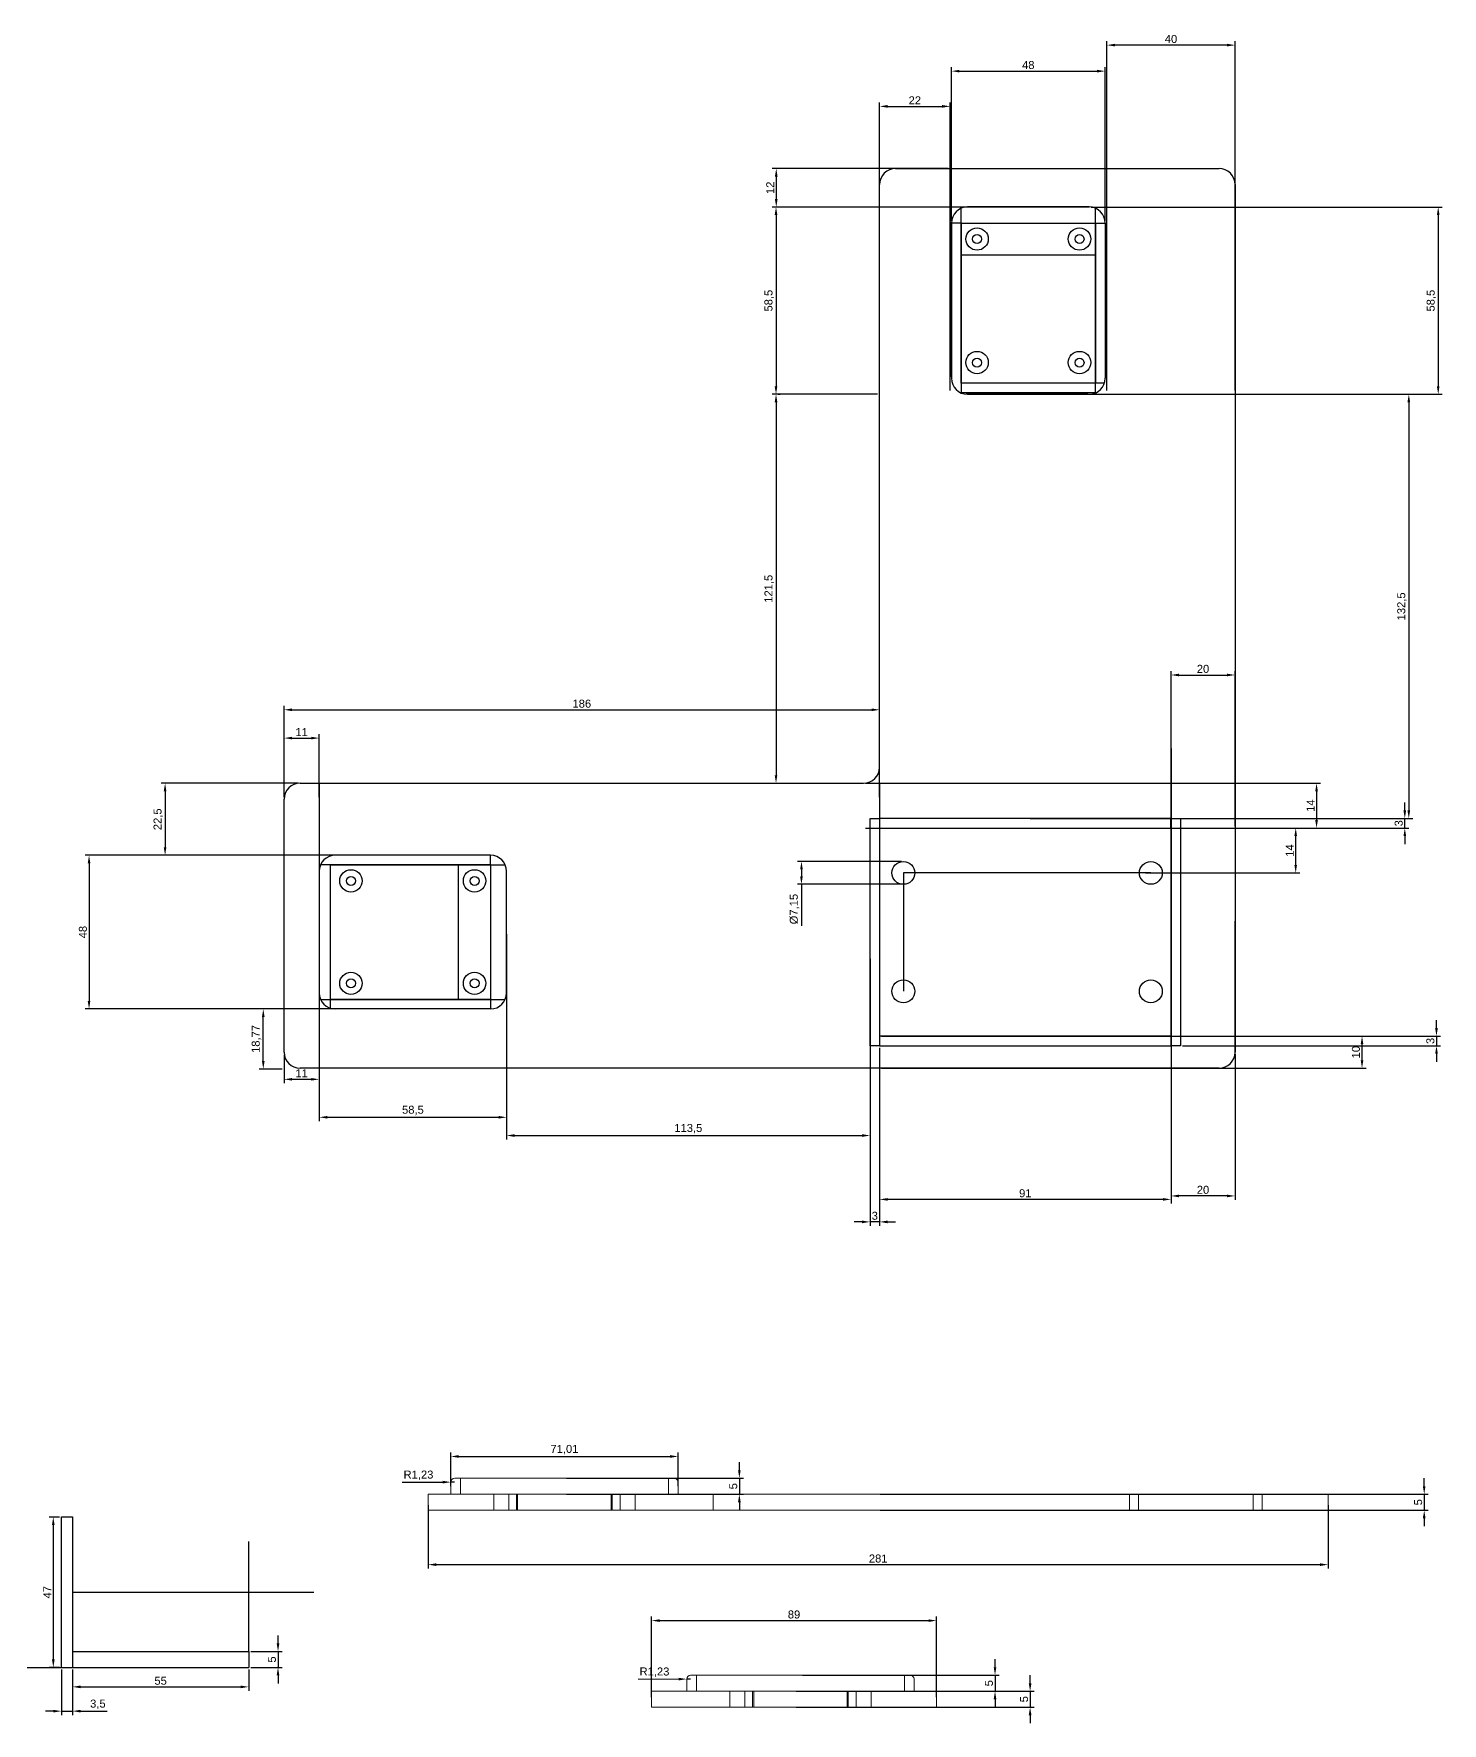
# Model space of a CAD drawing. Header units: millimetres. Extents: x 11 to 1093, y 14 to 561.
# Drawn here: x 235 to 675, y 14 to 542 of the extents above; entities that cross this region are included whole.
import ezdxf

# ---------------------------------------------------------------- set-up
doc = ezdxf.new("R2010")
doc.units = ezdxf.units.MM
doc.linetypes.add('HIDDEN', pattern=[9.525, 6.35, -3.175])
doc.styles.get("Standard").update_dxf_attribs({"font": 'arial.ttf'})
doc.dimstyles.new('ISO-25', dxfattribs={"dimtxt": 2.5, "dimasz": 2.5, "dimexe": 1.25, "dimexo": 0.625, "dimtad": 1, "dimtxsty": 'Standard', "dimcen": 2.5, "dimadec": 0, "dimazin": 0, "dimtfac": 1, "dimtmove": 0, "dimatfit": 3, "dimfxl": 1, "dimarcsym": 0})

# ---------------------------------------------------------------- blocks, each defined once
blk = doc.blocks.new('*D14')
at = {"color": 0, "lineweight": -2, "transparency": 16777216}
for p, q in [((243.38, 31.15), (243.38, 16.88)), ((246.88, 31.15), (246.88, 16.88)), ((240.88, 18.13), (238.38, 18.13)), ((243.38, 18.13), (246.88, 18.13)), ((249.38, 18.13), (257.7, 18.13))]:
    blk.add_line(p, q, dxfattribs=at)
at = {"color": 0, "transparency": 16777216}
for points in [[(240.88, 18.54), (240.88, 17.71), (243.38, 18.13)], [(249.38, 18.54), (249.38, 17.71), (246.88, 18.13)]]:
    blk.add_solid(points, dxfattribs=at)
at = {"layer": 'Defpoints', "color": 0, "transparency": 16777216}
for p in [(243.38, 31.77), (246.88, 31.77), (246.88, 18.13)]:
    blk.add_point(p, dxfattribs=at)
at = {"color": 0, "transparency": 16777216, "insert": (254.79, 20.25), "char_height": 2.5, "attachment_point": 5}
blk.add_mtext('3,5', dxfattribs=at)
blk = doc.blocks.new('*D15')
at = {"color": 0, "lineweight": -2, "transparency": 16777216}
for p, q in [((246.88, 31.15), (246.88, 24.46)), ((301.88, 31.15), (301.88, 24.46)), ((249.38, 25.71), (299.38, 25.71))]:
    blk.add_line(p, q, dxfattribs=at)
at = {"color": 0, "transparency": 16777216}
for points in [[(249.38, 26.13), (249.38, 25.29), (246.88, 25.71)], [(299.38, 26.13), (299.38, 25.29), (301.88, 25.71)]]:
    blk.add_solid(points, dxfattribs=at)
at = {"layer": 'Defpoints', "color": 0, "transparency": 16777216}
for p in [(246.88, 31.77), (301.88, 31.77), (301.88, 25.71)]:
    blk.add_point(p, dxfattribs=at)
at = {"color": 0, "transparency": 16777216, "insert": (274.38, 27.61), "char_height": 2.5, "attachment_point": 5}
blk.add_mtext('55', dxfattribs=at)
blk = doc.blocks.new('*D16')
at = {"color": 0, "lineweight": -2, "transparency": 16777216}
for p, q in [((311.04, 39.27), (311.04, 41.77)), ((302.51, 36.77), (312.29, 36.77)), ((302.51, 31.77), (312.29, 31.77)), ((311.04, 36.77), (311.04, 31.77)), ((311.04, 29.27), (311.04, 26.77))]:
    blk.add_line(p, q, dxfattribs=at)
at = {"color": 0, "transparency": 16777216}
for points in [[(310.62, 39.27), (311.46, 39.27), (311.04, 36.77)], [(310.62, 29.27), (311.46, 29.27), (311.04, 31.77)]]:
    blk.add_solid(points, dxfattribs=at)
at = {"layer": 'Defpoints', "color": 0, "transparency": 16777216}
for p in [(301.88, 36.77), (301.88, 31.77), (311.04, 31.77)]:
    blk.add_point(p, dxfattribs=at)
at = {"color": 0, "transparency": 16777216, "insert": (309.14, 34.27), "char_height": 2.5, "attachment_point": 5, "rotation": 90}
blk.add_mtext('5', dxfattribs=at)
blk = doc.blocks.new('*D17')
at = {"color": 0, "lineweight": -2, "transparency": 16777216}
for p, q in [((242.76, 78.77), (239.61, 78.77)), ((240.86, 76.27), (240.86, 34.27)), ((242.76, 31.77), (239.61, 31.77))]:
    blk.add_line(p, q, dxfattribs=at)
at = {"color": 0, "transparency": 16777216}
for points in [[(240.44, 76.27), (241.28, 76.27), (240.86, 78.77)], [(240.44, 34.27), (241.28, 34.27), (240.86, 31.77)]]:
    blk.add_solid(points, dxfattribs=at)
at = {"layer": 'Defpoints', "color": 0, "transparency": 16777216}
for p in [(243.38, 78.77), (240.86, 31.77), (243.38, 31.77)]:
    blk.add_point(p, dxfattribs=at)
at = {"color": 0, "transparency": 16777216, "insert": (238.98, 55.27), "char_height": 2.5, "attachment_point": 5, "rotation": 90}
blk.add_mtext('47', dxfattribs=at)
blk = doc.blocks.new('*D18')
at = {"color": 0, "lineweight": -2, "transparency": 16777216}
for p, q in [((312.92, 223.16), (312.92, 214.24)), ((323.92, 223.16), (323.92, 214.24)), ((315.42, 215.49), (321.42, 215.49))]:
    blk.add_line(p, q, dxfattribs=at)
at = {"color": 0, "transparency": 16777216}
for points in [[(315.42, 215.91), (315.42, 215.08), (312.92, 215.49)], [(321.42, 215.91), (321.42, 215.08), (323.92, 215.49)]]:
    blk.add_solid(points, dxfattribs=at)
at = {"layer": 'Defpoints', "color": 0, "transparency": 16777216}
for p in [(312.92, 223.79), (323.92, 223.79), (323.92, 215.49)]:
    blk.add_point(p, dxfattribs=at)
at = {"color": 0, "transparency": 16777216, "insert": (318.42, 217.37), "char_height": 2.5, "attachment_point": 5}
blk.add_mtext('11', dxfattribs=at)
blk = doc.blocks.new('*D19')
at = {"color": 0, "lineweight": -2, "transparency": 16777216}
for p, q in [((312.3, 237.47), (305.19, 237.47)), ((306.44, 221.2), (306.44, 234.97)), ((312.3, 218.7), (305.19, 218.7))]:
    blk.add_line(p, q, dxfattribs=at)
at = {"color": 0, "transparency": 16777216}
for points in [[(306.02, 234.97), (306.85, 234.97), (306.44, 237.47)], [(306.02, 221.2), (306.85, 221.2), (306.44, 218.7)]]:
    blk.add_solid(points, dxfattribs=at)
at = {"layer": 'Defpoints', "color": 0, "transparency": 16777216}
for p in [(306.44, 237.47), (312.92, 237.47), (312.92, 218.7)]:
    blk.add_point(p, dxfattribs=at)
at = {"color": 0, "transparency": 16777216, "insert": (304.31, 228.09), "char_height": 2.5, "attachment_point": 5, "rotation": 90}
blk.add_mtext('18,77', dxfattribs=at)
blk = doc.blocks.new('*D20')
at = {"color": 0, "lineweight": -2, "transparency": 16777216}
for p, q in [((317.3, 307.97), (274.53, 307.97)), ((275.78, 305.47), (275.78, 287.97)), ((317.3, 285.47), (274.53, 285.47))]:
    blk.add_line(p, q, dxfattribs=at)
at = {"color": 0, "transparency": 16777216}
for points in [[(275.36, 305.47), (276.19, 305.47), (275.78, 307.97)], [(275.36, 287.97), (276.19, 287.97), (275.78, 285.47)]]:
    blk.add_solid(points, dxfattribs=at)
at = {"layer": 'Defpoints', "color": 0, "transparency": 16777216}
for p in [(317.92, 307.97), (275.78, 285.47), (317.92, 285.47)]:
    blk.add_point(p, dxfattribs=at)
at = {"color": 0, "transparency": 16777216, "insert": (273.65, 296.72), "char_height": 2.5, "attachment_point": 5, "rotation": 90}
blk.add_mtext('22,5', dxfattribs=at)
blk = doc.blocks.new('*D21')
at = {"color": 0, "lineweight": -2, "transparency": 16777216}
for p, q in [((312.92, 303.6), (312.92, 323.33)), ((315.42, 322.08), (321.42, 322.08)), ((323.92, 303.6), (323.92, 323.33))]:
    blk.add_line(p, q, dxfattribs=at)
at = {"color": 0, "transparency": 16777216}
for points in [[(315.42, 322.49), (315.42, 321.66), (312.92, 322.08)], [(321.42, 322.49), (321.42, 321.66), (323.92, 322.08)]]:
    blk.add_solid(points, dxfattribs=at)
at = {"layer": 'Defpoints', "color": 0, "transparency": 16777216}
for p in [(323.92, 322.08), (312.92, 302.97), (323.92, 302.97)]:
    blk.add_point(p, dxfattribs=at)
at = {"color": 0, "transparency": 16777216, "insert": (318.42, 323.96), "char_height": 2.5, "attachment_point": 5}
blk.add_mtext('11', dxfattribs=at)
blk = doc.blocks.new('*D22')
at = {"color": 0, "lineweight": -2, "transparency": 16777216}
for p, q in [((312.92, 303.6), (312.92, 332.17)), ((315.42, 330.92), (496.42, 330.92)), ((498.92, 303.6), (498.92, 332.17))]:
    blk.add_line(p, q, dxfattribs=at)
at = {"color": 0, "transparency": 16777216}
for points in [[(315.42, 331.33), (315.42, 330.5), (312.92, 330.92)], [(496.42, 331.33), (496.42, 330.5), (498.92, 330.92)]]:
    blk.add_solid(points, dxfattribs=at)
at = {"layer": 'Defpoints', "color": 0, "transparency": 16777216}
for p in [(498.92, 330.92), (312.92, 302.97), (498.92, 302.97)]:
    blk.add_point(p, dxfattribs=at)
at = {"color": 0, "transparency": 16777216, "insert": (405.92, 332.82), "char_height": 2.5, "attachment_point": 5}
blk.add_mtext('186', dxfattribs=at)
blk = doc.blocks.new('*D23')
at = {"color": 0, "lineweight": -2, "transparency": 16777216}
for p, q in [((494.55, 307.97), (636.63, 307.97)), ((635.38, 305.47), (635.38, 296.47)), ((494.55, 293.97), (636.63, 293.97))]:
    blk.add_line(p, q, dxfattribs=at)
at = {"color": 0, "transparency": 16777216}
for points in [[(634.96, 305.47), (635.79, 305.47), (635.38, 307.97)], [(634.96, 296.47), (635.79, 296.47), (635.38, 293.97)]]:
    blk.add_solid(points, dxfattribs=at)
at = {"layer": 'Defpoints', "color": 0, "transparency": 16777216}
for p in [(493.92, 307.97), (493.92, 293.97), (635.38, 293.97)]:
    blk.add_point(p, dxfattribs=at)
at = {"color": 0, "transparency": 16777216, "insert": (633.5, 300.97), "char_height": 2.5, "attachment_point": 5, "rotation": 90}
blk.add_mtext('14', dxfattribs=at)
blk = doc.blocks.new('*D24')
at = {"color": 0, "lineweight": -2, "transparency": 16777216}
for p, q in [((499.55, 228.97), (650.83, 228.97)), ((649.58, 221.47), (649.58, 226.47)), ((499.55, 218.97), (650.83, 218.97))]:
    blk.add_line(p, q, dxfattribs=at)
at = {"color": 0, "transparency": 16777216}
for points in [[(649.16, 226.47), (650, 226.47), (649.58, 228.97)], [(649.16, 221.47), (650, 221.47), (649.58, 218.97)]]:
    blk.add_solid(points, dxfattribs=at)
at = {"layer": 'Defpoints', "color": 0, "transparency": 16777216}
for p in [(498.92, 228.97), (649.58, 228.97), (498.92, 218.97)]:
    blk.add_point(p, dxfattribs=at)
at = {"color": 0, "transparency": 16777216, "insert": (647.68, 223.97), "char_height": 2.5, "attachment_point": 5, "rotation": 90}
blk.add_mtext('10', dxfattribs=at)
blk = doc.blocks.new('*D25')
at = {"color": 0, "lineweight": -2, "transparency": 16777216}
for p, q in [((589.92, 223.35), (589.92, 177.81)), ((609.92, 223.35), (609.92, 177.81)), ((607.42, 179.06), (592.42, 179.06))]:
    blk.add_line(p, q, dxfattribs=at)
at = {"color": 0, "transparency": 16777216}
for points in [[(592.42, 179.48), (592.42, 178.64), (589.92, 179.06)], [(607.42, 179.48), (607.42, 178.64), (609.92, 179.06)]]:
    blk.add_solid(points, dxfattribs=at)
at = {"layer": 'Defpoints', "color": 0, "transparency": 16777216}
for p in [(589.92, 223.97), (609.92, 223.97), (589.92, 179.06)]:
    blk.add_point(p, dxfattribs=at)
at = {"color": 0, "transparency": 16777216, "insert": (599.92, 180.96), "char_height": 2.5, "attachment_point": 5}
blk.add_mtext('20', dxfattribs=at)
blk = doc.blocks.new('*D26')
at = {"color": 0, "lineweight": -2, "transparency": 16777216}
for p, q in [((589.92, 294.6), (589.92, 343.03)), ((609.92, 294.6), (609.92, 343.03)), ((592.42, 341.78), (607.42, 341.78))]:
    blk.add_line(p, q, dxfattribs=at)
at = {"color": 0, "transparency": 16777216}
for points in [[(592.42, 342.2), (592.42, 341.37), (589.92, 341.78)], [(607.42, 342.2), (607.42, 341.37), (609.92, 341.78)]]:
    blk.add_solid(points, dxfattribs=at)
at = {"layer": 'Defpoints', "color": 0, "transparency": 16777216}
for p in [(609.92, 341.78), (589.92, 293.97), (609.92, 293.97)]:
    blk.add_point(p, dxfattribs=at)
at = {"color": 0, "transparency": 16777216, "insert": (599.92, 343.69), "char_height": 2.5, "attachment_point": 5}
blk.add_mtext('20', dxfattribs=at)
blk = doc.blocks.new('*D27')
at = {"color": 0, "lineweight": -2, "transparency": 16777216}
for p, q in [((498.92, 430.6), (498.92, 520.66)), ((501.42, 519.41), (518.42, 519.41)), ((520.92, 430.6), (520.92, 520.66))]:
    blk.add_line(p, q, dxfattribs=at)
at = {"color": 0, "transparency": 16777216}
for points in [[(501.42, 519.83), (501.42, 518.99), (498.92, 519.41)], [(518.42, 519.83), (518.42, 518.99), (520.92, 519.41)]]:
    blk.add_solid(points, dxfattribs=at)
at = {"layer": 'Defpoints', "color": 0, "transparency": 16777216}
for p in [(520.92, 519.41), (498.92, 429.97), (520.92, 429.97)]:
    blk.add_point(p, dxfattribs=at)
at = {"color": 0, "transparency": 16777216, "insert": (509.92, 521.29), "char_height": 2.5, "attachment_point": 5}
blk.add_mtext('22', dxfattribs=at)
blk = doc.blocks.new('*D28')
at = {"color": 0, "lineweight": -2, "transparency": 16777216}
for p, q in [((569.92, 430.6), (569.92, 539.78)), ((607.42, 538.53), (572.42, 538.53)), ((609.92, 430.6), (609.92, 539.78))]:
    blk.add_line(p, q, dxfattribs=at)
at = {"color": 0, "transparency": 16777216}
for points in [[(572.42, 538.95), (572.42, 538.12), (569.92, 538.53)], [(607.42, 538.95), (607.42, 538.12), (609.92, 538.53)]]:
    blk.add_solid(points, dxfattribs=at)
at = {"layer": 'Defpoints', "color": 0, "transparency": 16777216}
for p in [(569.92, 538.53), (569.92, 429.97), (609.92, 429.97)]:
    blk.add_point(p, dxfattribs=at)
at = {"color": 0, "transparency": 16777216, "insert": (589.92, 540.44), "char_height": 2.5, "attachment_point": 5}
blk.add_mtext('40', dxfattribs=at)
blk = doc.blocks.new('*D29')
at = {"color": 0, "lineweight": -2, "transparency": 16777216}
for p, q in [((520.3, 499.97), (465.39, 499.97)), ((466.64, 497.47), (466.64, 490.47)), ((520.3, 487.97), (465.39, 487.97))]:
    blk.add_line(p, q, dxfattribs=at)
at = {"color": 0, "transparency": 16777216}
for points in [[(466.22, 497.47), (467.06, 497.47), (466.64, 499.97)], [(466.22, 490.47), (467.06, 490.47), (466.64, 487.97)]]:
    blk.add_solid(points, dxfattribs=at)
at = {"layer": 'Defpoints', "color": 0, "transparency": 16777216}
for p in [(520.92, 499.97), (466.64, 487.97), (520.92, 487.97)]:
    blk.add_point(p, dxfattribs=at)
at = {"color": 0, "transparency": 16777216, "insert": (464.76, 493.97), "char_height": 2.5, "attachment_point": 5, "rotation": 90}
blk.add_mtext('12', dxfattribs=at)
blk = doc.blocks.new('*D30')
at = {"color": 0, "lineweight": -2, "transparency": 16777216}
for p, q in [((498.3, 487.97), (465.32, 487.97)), ((466.57, 485.47), (466.57, 431.97)), ((498.3, 429.47), (465.32, 429.47))]:
    blk.add_line(p, q, dxfattribs=at)
at = {"color": 0, "transparency": 16777216}
for points in [[(466.15, 485.47), (466.99, 485.47), (466.57, 487.97)], [(466.15, 431.97), (466.99, 431.97), (466.57, 429.47)]]:
    blk.add_solid(points, dxfattribs=at)
at = {"layer": 'Defpoints', "color": 0, "transparency": 16777216}
for p in [(498.92, 487.97), (466.57, 429.47), (498.92, 429.47)]:
    blk.add_point(p, dxfattribs=at)
at = {"color": 0, "transparency": 16777216, "insert": (464.44, 458.72), "char_height": 2.5, "attachment_point": 5, "rotation": 90}
blk.add_mtext('58,5', dxfattribs=at)
blk = doc.blocks.new('*D31')
at = {"color": 0, "lineweight": -2, "transparency": 16777216}
for p, q in [((467.2, 429.47), (467.82, 429.47)), ((466.57, 426.97), (466.57, 310.47)), ((467.2, 307.97), (467.82, 307.97))]:
    blk.add_line(p, q, dxfattribs=at)
at = {"color": 0, "transparency": 16777216}
for points in [[(466.15, 426.97), (466.99, 426.97), (466.57, 429.47)], [(466.15, 310.47), (466.99, 310.47), (466.57, 307.97)]]:
    blk.add_solid(points, dxfattribs=at)
at = {"layer": 'Defpoints', "color": 0, "transparency": 16777216}
for p in [(466.57, 429.47), (466.57, 307.97), (466.57, 307.97)]:
    blk.add_point(p, dxfattribs=at)
at = {"color": 0, "transparency": 16777216, "insert": (464.44, 368.72), "char_height": 2.5, "attachment_point": 5, "rotation": 90}
blk.add_mtext('121,5', dxfattribs=at)
blk = doc.blocks.new('*D32')
at = {"color": 0, "lineweight": -2, "transparency": 16777216}
for p, q in [((662.94, 299.47), (662.94, 301.97)), ((593.55, 296.97), (664.19, 296.97)), ((662.94, 293.97), (662.94, 296.97)), ((593.55, 293.97), (664.19, 293.97)), ((662.94, 291.47), (662.94, 288.97))]:
    blk.add_line(p, q, dxfattribs=at)
at = {"color": 0, "transparency": 16777216}
for points in [[(662.52, 299.47), (663.35, 299.47), (662.94, 296.97)], [(662.52, 291.47), (663.35, 291.47), (662.94, 293.97)]]:
    blk.add_solid(points, dxfattribs=at)
at = {"layer": 'Defpoints', "color": 0, "transparency": 16777216}
for p in [(592.92, 296.97), (662.94, 296.97), (592.92, 293.97)]:
    blk.add_point(p, dxfattribs=at)
at = {"color": 0, "transparency": 16777216, "insert": (661.03, 295.47), "char_height": 2.5, "attachment_point": 5, "rotation": 90}
blk.add_mtext('3', dxfattribs=at)
blk = doc.blocks.new('*D33')
at = {"color": 0, "lineweight": -2, "transparency": 16777216}
for p, q in [((382.43, 260.85), (382.43, 196.68)), ((495.93, 253.08), (495.93, 196.68)), ((384.93, 197.93), (493.43, 197.93))]:
    blk.add_line(p, q, dxfattribs=at)
at = {"color": 0, "transparency": 16777216}
for points in [[(384.93, 198.35), (384.93, 197.51), (382.43, 197.93)], [(493.43, 198.35), (493.43, 197.51), (495.93, 197.93)]]:
    blk.add_solid(points, dxfattribs=at)
at = {"layer": 'Defpoints', "color": 0, "transparency": 16777216}
for p in [(382.43, 261.47), (495.93, 253.7), (495.93, 197.93)]:
    blk.add_point(p, dxfattribs=at)
at = {"color": 0, "transparency": 16777216, "insert": (439.18, 200.06), "char_height": 2.5, "attachment_point": 5}
blk.add_mtext('113,5', dxfattribs=at)
blk = doc.blocks.new('*D34')
at = {"color": 0, "lineweight": -2, "transparency": 16777216}
for p, q in [((672.83, 231.47), (672.83, 233.97)), ((593.55, 228.97), (674.08, 228.97)), ((672.83, 228.97), (672.83, 225.97)), ((593.55, 225.97), (674.08, 225.97)), ((672.83, 223.47), (672.83, 220.97))]:
    blk.add_line(p, q, dxfattribs=at)
at = {"color": 0, "transparency": 16777216}
for points in [[(672.41, 231.47), (673.25, 231.47), (672.83, 228.97)], [(672.41, 223.47), (673.25, 223.47), (672.83, 225.97)]]:
    blk.add_solid(points, dxfattribs=at)
at = {"layer": 'Defpoints', "color": 0, "transparency": 16777216}
for p in [(592.92, 228.97), (592.92, 225.97), (672.83, 225.97)]:
    blk.add_point(p, dxfattribs=at)
at = {"color": 0, "transparency": 16777216, "insert": (670.93, 227.47), "char_height": 2.5, "attachment_point": 5, "rotation": 90}
blk.add_mtext('3', dxfattribs=at)
blk = doc.blocks.new('*D35')
at = {"color": 0, "lineweight": -2, "transparency": 16777216}
for p, q in [((564.98, 487.97), (674.62, 487.97)), ((673.37, 485.47), (673.37, 431.97)), ((564.98, 429.47), (674.62, 429.47))]:
    blk.add_line(p, q, dxfattribs=at)
at = {"color": 0, "transparency": 16777216}
for points in [[(672.95, 485.47), (673.78, 485.47), (673.37, 487.97)], [(672.95, 431.97), (673.78, 431.97), (673.37, 429.47)]]:
    blk.add_solid(points, dxfattribs=at)
at = {"layer": 'Defpoints', "color": 0, "transparency": 16777216}
for p in [(564.35, 487.97), (564.35, 429.47), (673.37, 429.47)]:
    blk.add_point(p, dxfattribs=at)
at = {"color": 0, "transparency": 16777216, "insert": (671.24, 458.72), "char_height": 2.5, "attachment_point": 5, "rotation": 90}
blk.add_mtext('58,5', dxfattribs=at)
blk = doc.blocks.new('*D36')
at = {"color": 0, "lineweight": -2, "transparency": 16777216}
for p, q in [((323.92, 241.85), (323.92, 202.38)), ((382.43, 234.08), (382.43, 202.38)), ((326.42, 203.63), (379.93, 203.63))]:
    blk.add_line(p, q, dxfattribs=at)
at = {"color": 0, "transparency": 16777216}
for points in [[(326.42, 204.05), (326.42, 203.21), (323.92, 203.63)], [(379.93, 204.05), (379.93, 203.21), (382.43, 203.63)]]:
    blk.add_solid(points, dxfattribs=at)
at = {"layer": 'Defpoints', "color": 0, "transparency": 16777216}
for p in [(323.92, 242.47), (382.43, 234.7), (382.43, 203.63)]:
    blk.add_point(p, dxfattribs=at)
at = {"color": 0, "transparency": 16777216, "insert": (353.17, 205.76), "char_height": 2.5, "attachment_point": 5}
blk.add_mtext('58,5', dxfattribs=at)
blk = doc.blocks.new('*D37')
at = {"color": 0, "lineweight": -2, "transparency": 16777216}
for p, q in [((376.8, 285.47), (250.78, 285.47)), ((252.03, 282.97), (252.03, 239.97)), ((376.8, 237.47), (250.78, 237.47))]:
    blk.add_line(p, q, dxfattribs=at)
at = {"color": 0, "transparency": 16777216}
for points in [[(251.61, 282.97), (252.44, 282.97), (252.03, 285.47)], [(251.61, 239.97), (252.44, 239.97), (252.03, 237.47)]]:
    blk.add_solid(points, dxfattribs=at)
at = {"layer": 'Defpoints', "color": 0, "transparency": 16777216}
for p in [(377.43, 285.47), (252.03, 237.47), (377.43, 237.47)]:
    blk.add_point(p, dxfattribs=at)
at = {"color": 0, "transparency": 16777216, "insert": (250.12, 261.47), "char_height": 2.5, "attachment_point": 5, "rotation": 90}
blk.add_mtext('48', dxfattribs=at)
blk = doc.blocks.new('*D38')
at = {"color": 0, "lineweight": -2, "transparency": 16777216}
for p, q in [((521.35, 483.6), (521.35, 531.66)), ((523.85, 530.41), (566.85, 530.41)), ((569.35, 483.6), (569.35, 531.66))]:
    blk.add_line(p, q, dxfattribs=at)
at = {"color": 0, "transparency": 16777216}
for points in [[(523.85, 530.82), (523.85, 529.99), (521.35, 530.41)], [(566.85, 530.82), (566.85, 529.99), (569.35, 530.41)]]:
    blk.add_solid(points, dxfattribs=at)
at = {"layer": 'Defpoints', "color": 0, "transparency": 16777216}
for p in [(569.35, 530.41), (521.35, 482.97), (569.35, 482.97)]:
    blk.add_point(p, dxfattribs=at)
at = {"color": 0, "transparency": 16777216, "insert": (545.35, 532.31), "char_height": 2.5, "attachment_point": 5}
blk.add_mtext('48', dxfattribs=at)
blk = doc.blocks.new('*D39')
at = {"color": 0, "lineweight": -2, "transparency": 16777216}
for p, q in [((545.98, 429.47), (665.44, 429.47)), ((664.19, 426.97), (664.19, 299.47)), ((545.98, 296.97), (665.44, 296.97))]:
    blk.add_line(p, q, dxfattribs=at)
at = {"color": 0, "transparency": 16777216}
for points in [[(663.77, 426.97), (664.6, 426.97), (664.19, 429.47)], [(663.77, 299.47), (664.6, 299.47), (664.19, 296.97)]]:
    blk.add_solid(points, dxfattribs=at)
at = {"layer": 'Defpoints', "color": 0, "transparency": 16777216}
for p in [(545.35, 429.47), (545.35, 296.97), (664.19, 296.97)]:
    blk.add_point(p, dxfattribs=at)
at = {"color": 0, "transparency": 16777216, "insert": (662.06, 363.22), "char_height": 2.5, "attachment_point": 5, "rotation": 90}
blk.add_mtext('132,5', dxfattribs=at)
blk = doc.blocks.new('*D40')
at = {"color": 0, "lineweight": -2, "transparency": 16777216}
for p, q in [((581.97, 293.97), (630.12, 293.97)), ((628.87, 282.47), (628.87, 291.47)), ((581.97, 279.97), (630.12, 279.97))]:
    blk.add_line(p, q, dxfattribs=at)
at = {"color": 0, "transparency": 16777216}
for points in [[(628.45, 291.47), (629.28, 291.47), (628.87, 293.97)], [(628.45, 282.47), (629.28, 282.47), (628.87, 279.97)]]:
    blk.add_solid(points, dxfattribs=at)
at = {"layer": 'Defpoints', "color": 0, "transparency": 16777216}
for p in [(581.35, 293.97), (628.87, 293.97), (581.35, 279.97)]:
    blk.add_point(p, dxfattribs=at)
at = {"color": 0, "transparency": 16777216, "insert": (626.99, 286.97), "char_height": 2.5, "attachment_point": 5, "rotation": 90}
blk.add_mtext('14', dxfattribs=at)
blk = doc.blocks.new('*D41')
at = {"color": 0, "lineweight": -2, "transparency": 16777216}
for p, q in [((498.92, 225.35), (498.92, 176.74)), ((589.92, 225.35), (589.92, 176.74)), ((587.42, 177.99), (501.42, 177.99))]:
    blk.add_line(p, q, dxfattribs=at)
at = {"color": 0, "transparency": 16777216}
for points in [[(501.42, 178.4), (501.42, 177.57), (498.92, 177.99)], [(587.42, 178.4), (587.42, 177.57), (589.92, 177.99)]]:
    blk.add_solid(points, dxfattribs=at)
at = {"layer": 'Defpoints', "color": 0, "transparency": 16777216}
for p in [(498.92, 225.97), (589.92, 225.97), (498.92, 177.99)]:
    blk.add_point(p, dxfattribs=at)
at = {"color": 0, "transparency": 16777216, "insert": (544.42, 179.89), "char_height": 2.5, "attachment_point": 5}
blk.add_mtext('91', dxfattribs=at)
blk = doc.blocks.new('*D42')
at = {"color": 0, "lineweight": -2, "transparency": 16777216}
for p, q in [((495.93, 225.35), (495.93, 169.7)), ((498.92, 225.35), (498.92, 169.7)), ((493.43, 170.95), (490.93, 170.95)), ((498.92, 170.95), (495.93, 170.95)), ((501.42, 170.95), (503.92, 170.95))]:
    blk.add_line(p, q, dxfattribs=at)
at = {"color": 0, "transparency": 16777216}
for points in [[(493.43, 171.36), (493.43, 170.53), (495.93, 170.95)], [(501.42, 171.36), (501.42, 170.53), (498.92, 170.95)]]:
    blk.add_solid(points, dxfattribs=at)
at = {"layer": 'Defpoints', "color": 0, "transparency": 16777216}
for p in [(495.93, 225.97), (498.92, 225.97), (495.93, 170.95)]:
    blk.add_point(p, dxfattribs=at)
at = {"color": 0, "transparency": 16777216, "insert": (497.42, 172.85), "char_height": 2.5, "attachment_point": 5}
blk.add_mtext('3', dxfattribs=at)
blk = doc.blocks.new('*D43')
at = {"color": 0, "lineweight": -2, "transparency": 16777216}
for p, q in [((505.72, 283.55), (473.26, 283.55)), ((474.51, 281.05), (474.51, 278.9)), ((505.72, 276.4), (473.26, 276.4)), ((474.51, 276.4), (474.51, 263.41))]:
    blk.add_line(p, q, dxfattribs=at)
at = {"color": 0, "transparency": 16777216}
for points in [[(474.1, 281.05), (474.93, 281.05), (474.51, 283.55)], [(474.1, 278.9), (474.93, 278.9), (474.51, 276.4)]]:
    blk.add_solid(points, dxfattribs=at)
at = {"layer": 'Defpoints', "color": 0, "transparency": 16777216}
for p in [(506.35, 283.55), (474.51, 276.4), (506.35, 276.4)]:
    blk.add_point(p, dxfattribs=at)
at = {"color": 0, "transparency": 16777216, "insert": (472.34, 268.66), "char_height": 2.5, "attachment_point": 5, "rotation": 90}
blk.add_mtext('%%C7,15', dxfattribs=at)
blk = doc.blocks.new('*D64')
at = {"color": 0, "lineweight": -2, "transparency": 16777216}
for p, q in [((364.98, 88.4), (364.98, 98.93)), ((367.48, 97.68), (433.5, 97.68)), ((436, 88.4), (436, 98.93))]:
    blk.add_line(p, q, dxfattribs=at)
at = {"color": 0, "transparency": 16777216}
for points in [[(367.48, 98.1), (367.48, 97.27), (364.98, 97.68)], [(433.5, 98.1), (433.5, 97.27), (436, 97.68)]]:
    blk.add_solid(points, dxfattribs=at)
at = {"layer": 'Defpoints', "color": 0, "transparency": 16777216}
for p in [(436, 97.68), (364.98, 87.78), (436, 87.78)]:
    blk.add_point(p, dxfattribs=at)
at = {"color": 0, "transparency": 16777216, "insert": (400.49, 99.81), "char_height": 2.5, "attachment_point": 5}
blk.add_mtext('71,01', dxfattribs=at)
blk = doc.blocks.new('*D65')
at = {"color": 0, "lineweight": -2, "transparency": 16777216}
for p, q in [((357.98, 82.44), (357.98, 62.64)), ((638.98, 82.44), (638.98, 62.64)), ((360.48, 63.89), (636.48, 63.89))]:
    blk.add_line(p, q, dxfattribs=at)
at = {"color": 0, "transparency": 16777216}
for points in [[(360.48, 64.31), (360.48, 63.47), (357.98, 63.89)], [(636.48, 64.31), (636.48, 63.47), (638.98, 63.89)]]:
    blk.add_solid(points, dxfattribs=at)
at = {"layer": 'Defpoints', "color": 0, "transparency": 16777216}
for p in [(357.98, 83.06), (638.98, 83.06), (638.98, 63.89)]:
    blk.add_point(p, dxfattribs=at)
at = {"color": 0, "transparency": 16777216, "insert": (498.48, 65.79), "char_height": 2.5, "attachment_point": 5}
blk.add_mtext('281', dxfattribs=at)
blk = doc.blocks.new('*D66')
at = {"color": 0, "lineweight": -2, "transparency": 16777216}
for p, q in [((455.12, 93.39), (455.12, 95.89)), ((401.11, 90.89), (456.37, 90.89)), ((455.12, 90.89), (455.12, 85.89)), ((401.11, 85.89), (456.37, 85.89)), ((455.12, 83.39), (455.12, 80.89))]:
    blk.add_line(p, q, dxfattribs=at)
at = {"color": 0, "transparency": 16777216}
for points in [[(454.7, 93.39), (455.54, 93.39), (455.12, 90.89)], [(454.7, 83.39), (455.54, 83.39), (455.12, 85.89)]]:
    blk.add_solid(points, dxfattribs=at)
at = {"layer": 'Defpoints', "color": 0, "transparency": 16777216}
for p in [(400.49, 90.89), (400.49, 85.89), (455.12, 85.89)]:
    blk.add_point(p, dxfattribs=at)
at = {"color": 0, "transparency": 16777216, "insert": (453.22, 88.39), "char_height": 2.5, "attachment_point": 5, "rotation": 90}
blk.add_mtext('5', dxfattribs=at)
blk = doc.blocks.new('*D67')
at = {"color": 0, "lineweight": -2, "transparency": 16777216}
for p, q in [((669, 88.39), (669, 90.89)), ((499.11, 85.89), (670.25, 85.89)), ((669, 85.89), (669, 80.89)), ((499.11, 80.89), (670.25, 80.89)), ((669, 78.39), (669, 75.89))]:
    blk.add_line(p, q, dxfattribs=at)
at = {"color": 0, "transparency": 16777216}
for points in [[(668.58, 88.39), (669.41, 88.39), (669, 85.89)], [(668.58, 78.39), (669.41, 78.39), (669, 80.89)]]:
    blk.add_solid(points, dxfattribs=at)
at = {"layer": 'Defpoints', "color": 0, "transparency": 16777216}
for p in [(498.48, 85.89), (498.48, 80.89), (669, 80.89)]:
    blk.add_point(p, dxfattribs=at)
at = {"color": 0, "transparency": 16777216, "insert": (667.1, 83.39), "char_height": 2.5, "attachment_point": 5, "rotation": 90}
blk.add_mtext('5', dxfattribs=at)
blk = doc.blocks.new('*D68')
at = {"color": 0, "lineweight": -2, "transparency": 16777216}
for p, q in [((349.84, 89.66), (362.48, 89.66)), ((366.21, 89.66), (364.98, 89.66))]:
    blk.add_line(p, q, dxfattribs=at)
at = {"color": 0, "transparency": 16777216}
blk.add_solid([(362.48, 90.08), (362.48, 89.24), (364.98, 89.66)], dxfattribs=at)
at = {"layer": 'Defpoints', "color": 0, "transparency": 16777216}
for p in [(364.98, 89.66), (366.21, 89.66)]:
    blk.add_point(p, dxfattribs=at)
at = {"color": 0, "transparency": 16777216, "insert": (354.91, 91.79), "char_height": 2.5, "attachment_point": 5}
blk.add_mtext('R1,23', dxfattribs=at)
blk = doc.blocks.new('*D70')
at = {"color": 0, "lineweight": -2, "transparency": 16777216}
for p, q in [((427.69, 22.48), (427.69, 47.66)), ((516.69, 22.48), (516.69, 47.66)), ((430.19, 46.41), (514.19, 46.41))]:
    blk.add_line(p, q, dxfattribs=at)
at = {"color": 0, "transparency": 16777216}
for points in [[(430.19, 46.82), (430.19, 45.99), (427.69, 46.41)], [(514.19, 46.82), (514.19, 45.99), (516.69, 46.41)]]:
    blk.add_solid(points, dxfattribs=at)
at = {"layer": 'Defpoints', "color": 0, "transparency": 16777216}
for p in [(516.69, 46.41), (427.69, 21.86), (516.69, 21.86)]:
    blk.add_point(p, dxfattribs=at)
at = {"color": 0, "transparency": 16777216, "insert": (472.19, 48.31), "char_height": 2.5, "attachment_point": 5}
blk.add_mtext('89', dxfattribs=at)
blk = doc.blocks.new('*D71')
at = {"color": 0, "lineweight": -2, "transparency": 16777216}
for p, q in [((534.96, 31.86), (534.96, 34.36)), ((474.81, 29.36), (536.21, 29.36)), ((534.96, 29.36), (534.96, 24.36)), ((472.81, 24.36), (536.21, 24.36)), ((534.96, 21.86), (534.96, 19.36))]:
    blk.add_line(p, q, dxfattribs=at)
at = {"color": 0, "transparency": 16777216}
for points in [[(534.54, 31.86), (535.38, 31.86), (534.96, 29.36)], [(534.54, 21.86), (535.38, 21.86), (534.96, 24.36)]]:
    blk.add_solid(points, dxfattribs=at)
at = {"layer": 'Defpoints', "color": 0, "transparency": 16777216}
for p in [(474.18, 29.36), (472.19, 24.36), (534.96, 24.36)]:
    blk.add_point(p, dxfattribs=at)
at = {"color": 0, "transparency": 16777216, "insert": (533.06, 26.86), "char_height": 2.5, "attachment_point": 5, "rotation": 90}
blk.add_mtext('5', dxfattribs=at)
blk = doc.blocks.new('*D72')
at = {"color": 0, "lineweight": -2, "transparency": 16777216}
for p, q in [((545.92, 26.86), (545.92, 29.36)), ((472.81, 24.36), (547.17, 24.36)), ((545.92, 24.36), (545.92, 19.36)), ((472.81, 19.36), (547.17, 19.36)), ((545.92, 16.86), (545.92, 14.36))]:
    blk.add_line(p, q, dxfattribs=at)
at = {"color": 0, "transparency": 16777216}
for points in [[(545.5, 26.86), (546.34, 26.86), (545.92, 24.36)], [(545.5, 16.86), (546.34, 16.86), (545.92, 19.36)]]:
    blk.add_solid(points, dxfattribs=at)
at = {"layer": 'Defpoints', "color": 0, "transparency": 16777216}
for p in [(472.19, 24.36), (472.19, 19.36), (545.92, 19.36)]:
    blk.add_point(p, dxfattribs=at)
at = {"color": 0, "transparency": 16777216, "insert": (544.02, 21.86), "char_height": 2.5, "attachment_point": 5, "rotation": 90}
blk.add_mtext('5', dxfattribs=at)
blk = doc.blocks.new('*D73')
at = {"color": 0, "lineweight": -2, "transparency": 16777216}
for p, q in [((423.54, 28.17), (436.17, 28.14)), ((439.91, 28.13), (438.67, 28.13))]:
    blk.add_line(p, q, dxfattribs=at)
at = {"color": 0, "transparency": 16777216}
blk.add_solid([(436.17, 28.55), (436.17, 27.72), (438.67, 28.13)], dxfattribs=at)
at = {"layer": 'Defpoints', "color": 0, "transparency": 16777216}
for p in [(438.67, 28.13), (439.91, 28.13)]:
    blk.add_point(p, dxfattribs=at)
at = {"color": 0, "transparency": 16777216, "insert": (428.61, 30.29), "char_height": 2.5, "attachment_point": 5, "rotation": 359.8313}
blk.add_mtext('R1,23', dxfattribs=at)

msp = doc.modelspace()

# ---------------------------------------------------------------- linework, layer by layer
for p, q in [((503.921, 499.972), (604.921, 499.972)), ((498.921, 312.972), (498.921, 494.972)), ((609.921, 494.972), (609.921, 223.972)), ((492.843, 487.972), (564.351, 487.972)), ((524.351, 432.967), (524.351, 487.554)), ((564.351, 487.972), (526.351, 487.972)), ((566.351, 432.967), (566.351, 487.554)), ((520.921, 483.476), (520.921, 434.972)), ((521.351, 482.972), (521.351, 434.467)), ((524.351, 482.967), (521.351, 482.967)), ((524.351, 482.972), (524.351, 429.885)), ((524.351, 482.972), (524.351, 432.967)), ((524.351, 482.967), (566.351, 482.972)), ((566.351, 429.885), (566.351, 482.972)), ((566.351, 482.972), (566.351, 432.967)), ((566.351, 482.967), (569.351, 482.967)), ((569.351, 482.972), (569.351, 434.467)), ((566.351, 472.967), (524.351, 472.967)), ((566.351, 432.967), (524.351, 432.967)), ((569.12, 432.967), (566.351, 432.967)), ((566.539, 429.972), (524.479, 429.972)), ((525.921, 429.972), (563.921, 429.972)), ((526.351, 429.467), (564.351, 429.467)), ((589.921, 318.815), (589.921, 200.579)), ((317.921, 307.972), (493.921, 307.972)), ((323.921, 307.972), (323.921, 219.243)), ((498.921, 307.972), (498.921, 228.972)), ((312.921, 223.972), (312.921, 302.972)), ((377.426, 285.472), (328.921, 285.472)), ((377.421, 282.472), (377.421, 285.472)), ((323.921, 280.472), (323.921, 242.472)), ((377.426, 282.472), (324.339, 282.472)), ((327.421, 240.472), (327.421, 282.472)), ((377.426, 282.472), (327.421, 282.472)), ((327.421, 282.472), (382.009, 282.472)), ((367.421, 240.472), (367.421, 282.472)), ((377.421, 282.472), (377.426, 240.472)), ((382.426, 242.472), (382.426, 280.472)), ((506.346, 279.972), (506.346, 242.972)), ((583.621, 279.972), (506.346, 279.972)), ((609.921, 223.972), (609.921, 264.859)), ((609.921, 223.972), (609.921, 264.859)), ((324.339, 240.472), (377.426, 240.472)), ((377.426, 240.472), (327.421, 240.472)), ((327.421, 240.472), (382.009, 240.472)), ((327.421, 237.702), (327.421, 240.472)), ((377.421, 240.472), (377.421, 237.472)), ((377.426, 237.472), (328.921, 237.472)), ((609.921, 223.972), (609.921, 223.972)), ((609.921, 223.972), (609.921, 223.972)), ((604.921, 218.972), (317.921, 218.972)), ((243.383, 31.772), (243.383, 78.772)), ((243.383, 78.772), (246.883, 78.772)), ((246.883, 78.772), (246.883, 31.772)), ((301.883, 36.772), (301.883, 71.081)), ((246.883, 55.272), (322.222, 55.272)), ((179.834, 31.772), (301.883, 31.772)), ((246.883, 36.772), (301.883, 36.772)), ((301.883, 36.772), (301.883, 31.772))]:
    msp.add_line(p, q)
at = {"color": 0, "linetype": 'Continuous', "lineweight": 0, "extrusion": (2.22045e-16, 1, -2.22045e-16)}
for p, q in [((434.764, 90.893), (366.214, 90.893)), ((362.981, 85.893), (357.981, 85.893)), ((357.981, 80.893), (357.981, 85.893)), ((362.981, 85.893), (633.981, 85.893)), ((364.981, 89.66), (364.981, 85.893)), ((435.996, 85.893), (435.996, 89.66)), ((638.981, 85.893), (633.981, 85.893)), ((638.981, 80.893), (638.981, 85.893)), ((362.981, 80.893), (357.981, 80.893)), ((362.981, 80.893), (633.981, 80.893)), ((638.981, 80.893), (633.981, 80.893))]:
    msp.add_line(p, q, dxfattribs=at)
at = {"color": 0, "linetype": 'HIDDEN', "lineweight": 0, "extrusion": (2.22045e-16, 1, -2.22045e-16)}
for p, q in [((367.981, 85.893), (367.981, 90.893)), ((432.981, 85.893), (432.981, 90.893)), ((378.406, 80.893), (378.406, 85.893)), ((383.081, 80.893), (383.081, 85.893)), ((385.556, 80.893), (385.556, 85.893)), ((385.881, 80.893), (385.881, 85.893)), ((415.081, 80.893), (415.081, 85.893)), ((415.406, 80.893), (415.406, 85.893)), ((417.881, 80.893), (417.881, 85.893)), ((422.556, 80.893), (422.556, 85.893)), ((446.981, 80.893), (446.981, 85.893)), ((576.979, 80.893), (576.979, 85.893)), ((579.779, 80.893), (579.779, 85.893)), ((615.579, 80.893), (615.579, 85.893)), ((618.379, 80.893), (618.379, 85.893))]:
    msp.add_line(p, q, dxfattribs=at)
at = {"color": 0, "linetype": 'Continuous', "lineweight": 0, "extrusion": (-2.22045e-16, 1, -2.22045e-16)}
for p, q in [((438.674, 28.126), (438.674, 24.358)), ((508.456, 29.358), (439.906, 29.358)), ((509.688, 24.358), (509.688, 28.126)), ((432.688, 24.358), (427.688, 24.358)), ((427.688, 19.358), (427.688, 24.358)), ((432.688, 24.358), (511.688, 24.358)), ((516.688, 24.358), (511.688, 24.358)), ((516.688, 19.358), (516.688, 24.358)), ((432.688, 19.358), (427.688, 19.358)), ((432.688, 19.358), (511.688, 19.358)), ((516.688, 19.358), (511.688, 19.358))]:
    msp.add_line(p, q, dxfattribs=at)
at = {"color": 0, "linetype": 'HIDDEN', "lineweight": 0, "extrusion": (-2.22045e-16, 1, -2.22045e-16)}
for p, q in [((441.688, 24.358), (441.688, 29.358)), ((506.688, 24.358), (506.688, 29.358)), ((452.113, 19.358), (452.113, 24.358)), ((456.788, 19.358), (456.788, 24.358)), ((459.263, 19.358), (459.263, 24.358)), ((459.588, 19.358), (459.588, 24.358)), ((488.788, 19.358), (488.788, 24.358)), ((489.113, 19.358), (489.113, 24.358)), ((491.588, 19.358), (491.588, 24.358)), ((496.263, 19.358), (496.263, 24.358))]:
    msp.add_line(p, q, dxfattribs=at)
for points in [[(495.919, 296.972), (498.921, 296.972), (498.921, 225.972), (495.919, 225.972)], [(498.919, 293.972), (589.919, 293.972), (589.919, 296.972), (498.919, 296.972)], [(589.921, 296.987), (592.923, 296.987), (592.923, 225.987), (589.921, 225.987)], [(498.921, 225.972), (589.921, 225.972), (589.921, 228.972), (498.921, 228.972)]]:
    msp.add_lwpolyline(points, close=True)
for centre, radius in [((529.351, 477.97), 3.5), ((561.351, 477.97), 3.5), ((529.351, 477.97), 1.4), ((561.351, 477.97), 1.4), ((529.351, 439.37), 3.5), ((529.351, 439.37), 1.4), ((561.351, 439.37), 3.5), ((561.351, 439.37), 1.4), ((333.824, 277.472), 3.5), ((372.424, 277.472), 3.5), ((506.346, 279.972), 3.575), ((583.621, 279.972), 3.575), ((333.824, 277.472), 1.4), ((372.424, 277.472), 1.4), ((333.824, 245.472), 3.5), ((372.424, 245.472), 3.5), ((333.824, 245.472), 1.4), ((372.424, 245.472), 1.4), ((506.346, 242.972), 3.575), ((583.621, 242.972), 3.575)]:
    msp.add_circle(centre, radius)
for centre, start, end in [((503.921, 494.972), 90, 180), ((604.921, 494.972), 0, 90), ((526.351, 482.972), 90, 180), ((564.351, 482.972), 360, 90), ((526.351, 434.467), 180, 270), ((564.351, 434.467), 270, 360), ((493.921, 312.972), 270, 360), ((317.921, 302.972), 90, 180), ((328.921, 280.472), 90, 180), ((377.426, 280.472), 0, 90), ((328.921, 242.472), 180, 270), ((377.426, 242.472), 270, 0), ((317.921, 223.972), 180, 270), ((604.921, 223.972), 270, 0), ((604.921, 223.972), 270, 0)]:
    msp.add_arc(centre, 5, start, end)
at = {"color": 0, "linetype": 'Continuous', "lineweight": 0, "extrusion": (-4.93038e-32, -2.22045e-16, -1)}
for centre, start, end in [((-366.214, 89.66), 360, 90), ((-434.764, 89.66), 90, 180)]:
    msp.add_arc(centre, 1.232, start, end, dxfattribs=at)
at = {"color": 0, "linetype": 'Continuous', "lineweight": 0, "extrusion": (4.93038e-32, -2.22045e-16, -1)}
for centre, start, end in [((-439.906, 28.126), 360, 90), ((-508.456, 28.126), 90, 180)]:
    msp.add_arc(centre, 1.232, start, end, dxfattribs=at)

# ---------------------------------------------------------------- dimensions: what is measured, and where the dimension line sits
for base, p1, p2, picture, middle in [((569.921, 538.534), (609.921, 429.972), (569.921, 429.972), '*D28', (589.921, 540.435)), ((569.351, 530.406), (521.351, 482.972), (569.351, 482.972), '*D38', (545.351, 532.307)), ((520.921, 519.411), (498.921, 429.972), (520.921, 429.972), '*D27', (509.921, 521.292)), ((609.921, 341.784), (589.921, 293.972), (609.921, 293.972), '*D26', (599.921, 343.685)), ((498.921, 330.916), (312.921, 302.972), (498.921, 302.972), '*D22', (405.921, 332.817)), ((323.921, 322.077), (312.921, 302.972), (323.921, 302.972), '*D21', (318.421, 323.957)), ((495.926, 197.931), (382.426, 261.472), (495.926, 253.704), '*D33', (439.176, 200.058)), ((382.426, 203.63), (323.9214, 242.4719), (382.426, 234.7039), '*D36', (353.1737, 205.7574)), ((323.925, 215.493), (312.925, 223.79), (323.925, 223.79), '*D18', (318.425, 217.373)), ((495.926, 170.9464), (498.9214, 225.9719), (495.926, 225.9719), '*D42', (497.4237, 172.8487)), ((498.921, 177.985), (589.921, 225.972), (498.921, 225.972), '*D41', (544.421, 179.887)), ((589.921, 179.061), (609.921, 223.972), (589.921, 223.972), '*D25', (599.921, 180.962)), ((435.996, 97.6838), (364.9814, 87.7766), (435.996, 87.7766), '*D64', (400.4887, 99.8112)), ((638.981, 63.891), (357.981, 83.063), (638.981, 83.063), '*D65', (498.481, 65.792)), ((516.688, 46.406), (427.688, 21.858), (516.688, 21.858), '*D70', (472.188, 48.307)), ((246.883, 18.125), (243.383, 31.772), (246.883, 31.772), '*D14', (254.792, 20.253)), ((301.883, 25.711), (246.883, 31.772), (301.883, 31.772), '*D15', (274.383, 27.607))]:
    dim = msp.add_linear_dim(base=base, p1=p1, p2=p2, dimstyle='ISO-25')
    dim.commit()
    dim.dimension.update_dxf_attribs({"geometry": picture, "text_midpoint": middle})
for base, p1, p2, picture, middle in [((466.639, 487.972), (520.921, 499.972), (520.921, 487.972), '*D29', (464.759, 493.972)), ((466.57, 429.472), (498.921, 487.972), (498.921, 429.472), '*D30', (464.443, 458.722)), ((673.366, 429.472), (564.351, 487.972), (564.351, 429.472), '*D35', (671.239, 458.722)), ((466.57, 307.972), (466.57, 429.472), (466.57, 307.972), '*D31', (464.443, 368.722)), ((664.186, 296.967), (545.351, 429.467), (545.351, 296.967), '*D39', (662.059, 363.217)), ((275.777, 285.472), (317.921, 307.972), (317.921, 285.472), '*D20', (273.65, 296.722)), ((635.377, 293.972), (493.921, 307.972), (493.921, 293.972), '*D23', (633.496, 300.972)), ((662.936, 296.972), (592.923, 293.972), (592.923, 296.972), '*D32', (661.034, 295.472)), ((628.867, 293.972), (581.346, 279.972), (581.346, 293.972), '*D40', (626.987, 286.972)), ((252.026, 237.472), (377.426, 285.472), (377.426, 237.472), '*D37', (250.125, 261.472)), ((306.437, 237.472), (312.925, 218.704), (312.921, 237.472), '*D19', (304.31, 228.088)), ((672.831, 225.972), (592.923, 228.972), (592.923, 225.972), '*D34', (670.929, 227.472)), ((649.579, 228.972), (498.921, 218.972), (498.921, 228.972), '*D24', (647.678, 223.972)), ((455.119, 85.893), (400.489, 90.893), (400.489, 85.893), '*D66', (453.222, 88.393)), ((668.998, 80.893), (498.481, 85.893), (498.481, 80.893), '*D67', (667.102, 83.393)), ((240.859, 31.772), (243.383, 78.772), (243.383, 31.772), '*D17', (238.984, 55.272)), ((311.04, 31.772), (301.883, 36.772), (301.883, 31.772), '*D16', (309.144, 34.272)), ((534.96, 24.358), (474.181, 29.358), (472.188, 24.358), '*D71', (533.064, 26.858)), ((545.919, 19.358), (472.188, 24.358), (472.188, 19.358), '*D72', (544.022, 21.858))]:
    dim = msp.add_linear_dim(base=base, p1=p1, p2=p2, angle=90, dimstyle='ISO-25')
    dim.commit()
    dim.dimension.update_dxf_attribs({"geometry": picture, "text_midpoint": middle})
dim = msp.add_linear_dim(base=(474.512, 276.397), p1=(506.346, 283.547), p2=(506.346, 276.397), angle=90, text='%%C<>', dimstyle='ISO-25')
dim.commit()
dim.dimension.update_dxf_attribs({"geometry": '*D43', "text_midpoint": (472.344, 268.656)})
for center, mpoint, picture, middle in [((366.214, 89.66), (364.981, 89.66), '*D68', (354.913, 91.788)), ((439.906, 28.126), (438.674, 28.13), '*D73', (428.612, 30.287))]:
    dim = msp.add_radius_dim(center=center, mpoint=mpoint, dimstyle='ISO-25')
    dim.commit()
    dim.dimension.update_dxf_attribs({"geometry": picture, "text_midpoint": middle})

doc.saveas('drawing.dxf')
